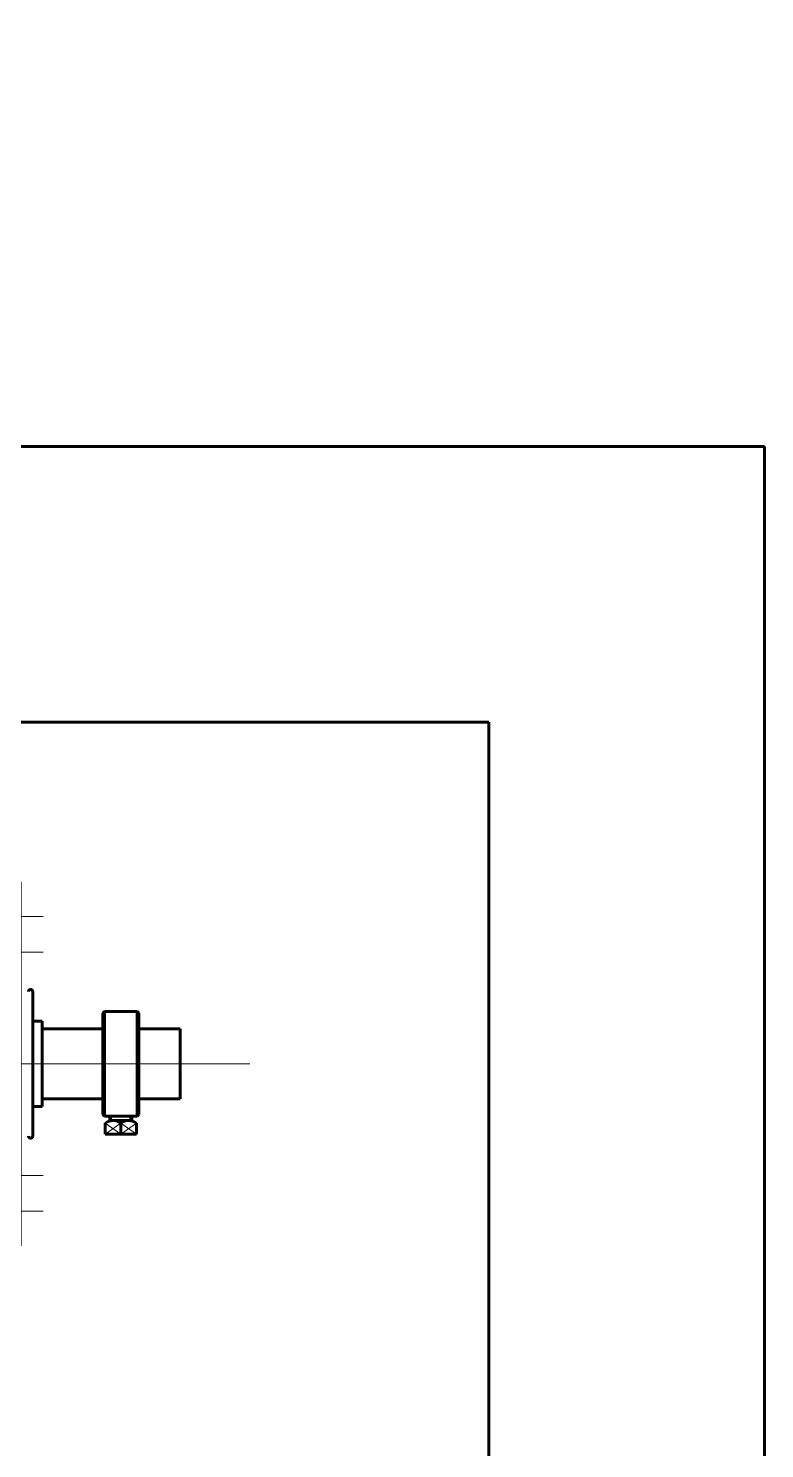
# Model space of a CAD drawing. Header units: millimetres. Extents: x 0 to 840, y 0 to 594.
# Drawn here: x 205.9 to 221.92, y 540.41 to 571.33 of the extents above; entities that cross this region are included whole.
import ezdxf

# ---------------------------------------------------------------- set-up
doc = ezdxf.new("R2010")
doc.units = ezdxf.units.MM
for name, pattern in [('K5LT_AXLED', [19.5, 15, -1.5, 1.5, -1.5]), ('K5LT_BASIC', [0]), ('K5LT_THIN', [0])]:
    doc.linetypes.add(name, pattern=pattern)
doc.layers.add('Системный слой', color=7, linetype='Continuous')

# ---------------------------------------------------------------- blocks, each defined once
blk = doc.blocks.new('U20')
at = {"layer": 'Системный слой', "color": 30, "linetype": 'K5LT_AXLED', "lineweight": 18, "true_color": 0xff8000}
for p, q in [((198.344, 554.297), (198.344, 548.917)), ((203.924, 554.297), (203.924, 548.917)), ((200.644, 551.997), (196.044, 551.997)), ((206.224, 551.997), (201.624, 551.997)), ((200.644, 551.217), (196.044, 551.217)), ((206.224, 551.217), (201.624, 551.217)), ((207.724, 548.787), (194.544, 548.787)), ((198.344, 548.657), (198.344, 543.277)), ((203.924, 548.657), (203.924, 543.277)), ((200.644, 546.357), (196.044, 546.357)), ((206.224, 546.357), (201.624, 546.357)), ((200.644, 545.577), (196.044, 545.577)), ((206.224, 545.577), (201.624, 545.577))]:
    blk.add_line(p, q, dxfattribs=at)
at = {"layer": 'Системный слой', "color": 5, "linetype": 'K5LT_BASIC', "lineweight": 60, "true_color": 0x0000ff}
for p, q in [((196.544, 552.387), (196.544, 552.747)), ((196.544, 552.747), (196.784, 552.747)), ((196.784, 552.747), (197.024, 552.747)), ((196.784, 552.747), (196.784, 552.387)), ((197.024, 552.747), (205.244, 552.747)), ((205.244, 552.747), (205.484, 552.747)), ((205.484, 552.573), (205.484, 552.747)), ((205.724, 552.747), (205.484, 552.747)), ((205.484, 551.29), (205.484, 552.573)), ((205.724, 552.573), (205.724, 552.747)), ((205.724, 552.573), (205.724, 551.29)), ((196.544, 551.067), (196.544, 552.387)), ((196.784, 551.067), (196.784, 552.387)), ((198.044, 551.217), (198.044, 551.997)), ((198.644, 551.997), (198.644, 551.217)), ((204.224, 551.997), (204.224, 551.217)), ((196.544, 551.067), (196.544, 550.707)), ((196.784, 551.067), (196.784, 550.707)), ((205.484, 550.757), (205.484, 551.29)), ((205.724, 550.757), (205.724, 551.29)), ((196.544, 550.347), (196.544, 550.707)), ((196.544, 550.707), (196.784, 550.707)), ((196.784, 550.347), (196.784, 550.707)), ((205.484, 550.317), (205.484, 550.757)), ((205.724, 550.317), (205.724, 550.757)), ((196.544, 550.347), (196.544, 547.227)), ((196.784, 550.347), (196.784, 547.227)), ((205.484, 550.317), (205.724, 550.317)), ((205.484, 550.317), (205.484, 547.641)), ((205.724, 550.317), (205.724, 547.641)), ((205.724, 547.641), (205.484, 547.641)), ((205.484, 547.641), (205.484, 547.281)), ((205.724, 547.641), (205.724, 547.281)), ((196.544, 546.867), (196.544, 547.227)), ((196.784, 546.867), (196.784, 547.227)), ((205.484, 547.281), (205.484, 547.027)), ((205.484, 547.027), (205.484, 546.842)), ((205.724, 547.281), (205.724, 547.027)), ((205.724, 547.027), (205.724, 546.842)), ((196.544, 546.507), (196.544, 546.867)), ((196.784, 546.867), (196.544, 546.867)), ((196.784, 546.867), (196.784, 546.507)), ((205.484, 545.002), (205.484, 546.842)), ((205.724, 546.842), (205.724, 545.002)), ((196.544, 545.187), (196.544, 546.507)), ((196.784, 545.187), (196.784, 546.507)), ((198.044, 545.577), (198.044, 546.357)), ((198.644, 546.357), (198.644, 545.577)), ((204.224, 546.357), (204.224, 545.577)), ((196.544, 544.827), (196.544, 545.187)), ((196.784, 545.187), (196.784, 544.827)), ((196.544, 544.827), (196.784, 544.827)), ((197.024, 544.827), (196.784, 544.827)), ((205.244, 544.827), (197.024, 544.827)), ((205.484, 544.827), (205.244, 544.827)), ((205.484, 544.827), (205.484, 545.002)), ((205.724, 544.827), (205.484, 544.827)), ((205.724, 544.827), (205.724, 545.002))]:
    blk.add_line(p, q, dxfattribs=at)
at = {"layer": 'Системный слой', "color": 7, "linetype": 'K5LT_THIN', "lineweight": 18}
for p, q in [((197.024, 544.827), (197.024, 552.747)), ((205.244, 552.747), (205.244, 544.827)), ((205.724, 552.573), (205.484, 552.573)), ((196.544, 552.387), (196.784, 552.387)), ((196.544, 551.067), (196.784, 551.067)), ((205.724, 551.29), (205.484, 551.29)), ((205.724, 550.757), (205.484, 550.757)), ((196.784, 550.347), (196.544, 550.347)), ((196.784, 547.227), (196.544, 547.227)), ((205.724, 547.281), (205.484, 547.281)), ((205.724, 547.027), (205.484, 547.027)), ((205.724, 546.842), (205.484, 546.842)), ((196.784, 546.507), (196.544, 546.507)), ((196.544, 545.187), (196.784, 545.187)), ((205.724, 545.002), (205.484, 545.002))]:
    blk.add_line(p, q, dxfattribs=at)
at = {"layer": 'Системный слой', "color": 5, "linetype": 'K5LT_BASIC', "lineweight": 60, "true_color": 0x0000ff}
for centre, start, end in [((198.344, 551.997), 0, 180), ((203.924, 551.997), 0, 66.4218), ((198.344, 551.217), 180, 0), ((203.924, 551.217), 293.5782, 0), ((198.344, 546.357), 0, 180), ((203.924, 546.357), 0, 66.4218), ((198.344, 545.577), 180, 0), ((203.924, 545.577), 293.5782, 0), ((203.924, 545.577), 215.4412, 216.4159)]:
    blk.add_arc(centre, 0.3, start, end, dxfattribs=at)
blk = doc.blocks.new('U21')
at = {"layer": 'Системный слой', "color": 5, "linetype": 'K5LT_BASIC', "lineweight": 60, "true_color": 0x0000ff}
for p, q in [((207.56, 549.927), (207.524, 549.891)), ((207.524, 547.683), (207.524, 549.891)), ((208.268, 549.927), (207.56, 549.927)), ((207.56, 549.927), (207.56, 547.647)), ((208.304, 549.891), (208.268, 549.927)), ((208.268, 549.927), (208.268, 547.647)), ((208.304, 547.683), (208.304, 549.891)), ((207.56, 547.647), (207.524, 547.683)), ((207.56, 547.647), (208.268, 547.647)), ((207.674, 547.554), (207.674, 547.637)), ((208.154, 547.554), (208.154, 547.637)), ((208.268, 547.647), (208.304, 547.683)), ((207.575, 547.497), (207.674, 547.554)), ((207.575, 547.254), (207.575, 547.497)), ((207.674, 547.554), (207.914, 547.554)), ((208.154, 547.554), (207.914, 547.554)), ((207.914, 547.497), (207.914, 547.254)), ((207.914, 547.497), (207.914, 547.254)), ((208.254, 547.497), (208.154, 547.554)), ((208.254, 547.254), (208.254, 547.497)), ((207.575, 547.254), (207.914, 547.254)), ((208.254, 547.254), (207.914, 547.254))]:
    blk.add_line(p, q, dxfattribs=at)
at = {"layer": 'Системный слой', "color": 30, "linetype": 'K5LT_AXLED', "lineweight": 18, "true_color": 0xff8000}
blk.add_line((208.474, 548.787), (207.301, 548.787), dxfattribs=at)
at = {"layer": 'Системный слой', "color": 7, "linetype": 'K5LT_THIN', "lineweight": 18}
for p, q in [((207.715, 547.554), (207.715, 547.629)), ((208.114, 547.554), (208.114, 547.629)), ((207.575, 547.497), (207.914, 547.254)), ((207.575, 547.254), (207.914, 547.497)), ((208.254, 547.497), (207.914, 547.254)), ((208.254, 547.254), (207.914, 547.497))]:
    blk.add_line(p, q, dxfattribs=at)
at = {"layer": 'Системный слой', "color": 5, "linetype": 'K5LT_BASIC', "lineweight": 60, "true_color": 0x0000ff}
for centre, start, end in [((207.747, 547.28), 52.2077, 116.4781), ((208.082, 547.28), 63.5219, 127.7923)]:
    blk.add_arc(centre, 0.274, start, end, dxfattribs=at)

msp = doc.modelspace()

# ---------------------------------------------------------------- linework, layer by layer
at = {"layer": 'Системный слой', "color": 5, "linetype": 'K5LT_BASIC', "lineweight": 60, "true_color": 0x0000ff}
for p, q in [((221.92425, 562.22745), (38.32425, 562.22745)), ((221.92425, 562.22745), (221.92425, 382.22745)), ((44.32425, 556.22745), (215.92425, 556.22745)), ((215.92425, 556.22745), (215.92425, 388.22745)), ((206.00025, 547.77005), (206.00025, 550.35945)), ((206.00025, 549.71745), (206.20425, 549.71745)), ((206.20425, 548.18555), (206.20425, 549.71745)), ((207.52422, 549.54945), (206.20425, 549.54945)), ((208.72425, 549.54945), (208.30422, 549.54945)), ((208.30422, 549.54945), (209.20425, 549.54945)), ((209.20425, 549.54945), (209.20425, 548.02545)), ((206.20425, 547.85745), (206.20425, 548.18555)), ((207.52422, 548.02545), (206.20425, 548.02545)), ((208.72425, 548.02545), (208.30422, 548.02545)), ((209.20425, 548.02545), (208.30422, 548.02545)), ((206.00025, 547.85745), (206.20425, 547.85745)), ((206.00025, 547.21545), (206.00025, 547.77005))]:
    msp.add_line(p, q, dxfattribs=at)
at = {"layer": 'Системный слой', "color": 30, "linetype": 'K5LT_AXLED', "lineweight": 18, "true_color": 0xff8000}
msp.add_line((41.84425, 548.78745), (210.72425, 548.78745), dxfattribs=at)
at = {"layer": 'Системный слой', "color": 5, "linetype": 'K5LT_BASIC', "lineweight": 60, "true_color": 0x0000ff}
for centre, start, end in [((205.95225, 550.35945), 0, 180), ((205.95225, 547.21545), 180, 0)]:
    msp.add_arc(centre, 0.048, start, end, dxfattribs=at)

# ---------------------------------------------------------------- block references
at = {"layer": 'Системный слой'}
for name in ['U20', 'U21']:
    msp.add_blockref(name, (0, 0), dxfattribs=at)

doc.saveas('drawing.dxf')
